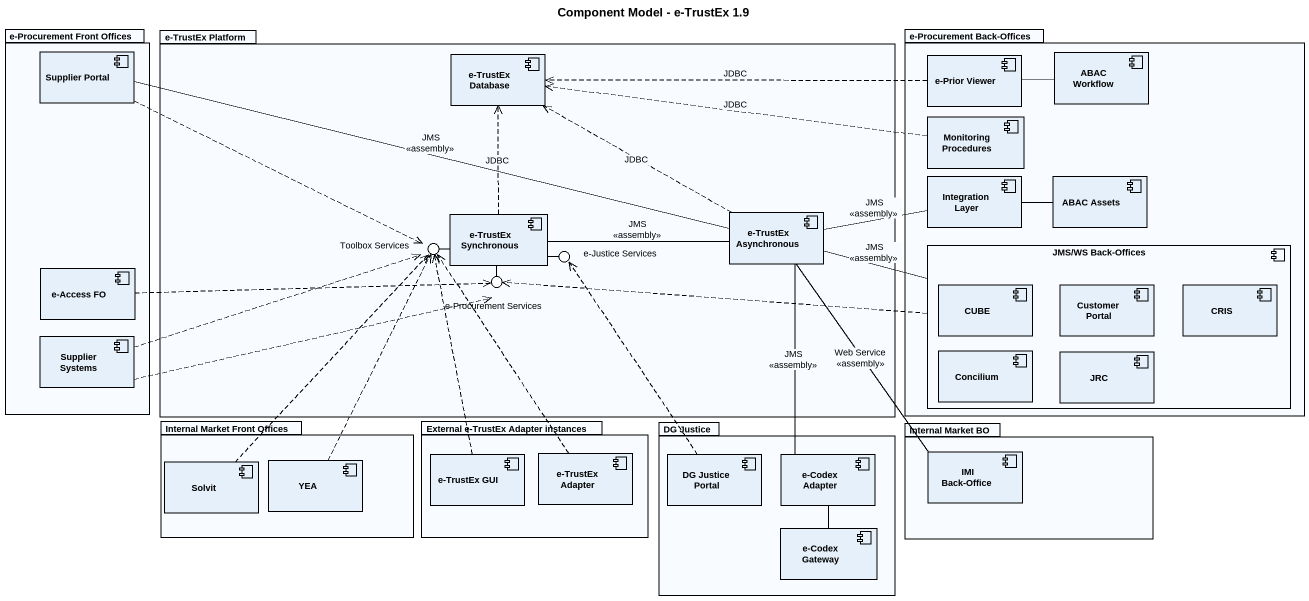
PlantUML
@startuml
title Component Model - e-TrustEx 1.9
package "e-Procurement Front Offices" as e_Procurement_Front_Offices {
  component "Supplier Portal" as Supplier_Portal
  component "e-Access FO" as e_Access_FO
  component "Supplier Systems" as Supplier_Systems
}
package "e-TrustEx Platform" as e_TrustEx_Platform {
  component "e-TrustEx Database" as e_TrustEx_Database
  component "e-TrustEx Synchronous" as e_TrustEx_Synchronous
  component "e-TrustEx Asynchronous" as e_TrustEx_Asynchronous
}
package "e-Procurement Back-Offices" as e_Procurement_Back_Offices {
  component "e-Prior Viewer" as e_Prior_Viewer
  component "ABAC Workflow" as ABAC_Workflow
  component "Monitoring Procedures" as Monitoring_Procedures
  component "Integration Layer" as Integration_Layer
  component "ABAC Assets" as ABAC_Assets
  component "JMS/WS Back-Offices" as JMS_WS_Back_Offices {
    component CUBE
    component "Customer Portal" as Customer_Portal
    component CRIS
    component Concilium
    component JRC
  }
}
() "Toolbox Services" as Toolbox_Services
() "e-Procurement Services" as e_Procurement_Services
() "e-Justice Services" as e_Justice_Services
package "Internal Market Front Offices" as Internal_Market_Front {
  component Solvit
  component YEA
}
package "External e-TrustEx Adapter instances" as External_e_TrustEx_Adapter {
  component "e-TrustEx GUI" as e_TrustEx_GUI
  component "e-TrustEx Adapter" as e_TrustEx_Adapter
}
package "DG Justice" as DG_Justice {
  component "DG Justice Portal" as DG_Justice_Portal
  component "e-Codex Adapter" as e_Codex_Adapter
  component "e-Codex Gateway" as e_Codex_Gateway
}
package "Internal Market BO" as Internal_Market_BO {
  component "IMI Back-Office" as IMI_Back_Office
}
e_TrustEx_Synchronous -left- Toolbox_Services
e_TrustEx_Synchronous -- e_Procurement_Services
e_TrustEx_Synchronous -right- e_Justice_Services
Supplier_Portal .right.> Toolbox_Services
e_Prior_Viewer .left.> e_TrustEx_Database : JDBC
e_Prior_Viewer -right- ABAC_Workflow
Monitoring_Procedures .left.> e_TrustEx_Database : JDBC
Integration_Layer -right- ABAC_Assets
Integration_Layer -left- e_TrustEx_Asynchronous : JMS\n<<assembly>>
e_TrustEx_Synchronous .up.> e_TrustEx_Database : JDBC
e_TrustEx_Asynchronous -left- Supplier_Portal : JMS\n<<assembly>>
e_TrustEx_Asynchronous .left.> e_TrustEx_Database : JDBC
e_TrustEx_Asynchronous -left- e_TrustEx_Synchronous : JMS\n<<assembly>>
e_TrustEx_Asynchronous -right- JMS_WS_Back_Offices : JMS\n<<assembly>>
e_TrustEx_Asynchronous -- e_Codex_Adapter : JMS\n<<assembly>>
e_TrustEx_Asynchronous -- IMI_Back_Office : Web Service\n<<assembly>>
JMS_WS_Back_Offices .left.> e_Procurement_Services
e_Access_FO .right.> e_Procurement_Services
Supplier_Systems .right.> Toolbox_Services
Supplier_Systems .right.> e_Procurement_Services
e_TrustEx_GUI .up.> Toolbox_Services
e_TrustEx_Adapter .up.> Toolbox_Services
DG_Justice_Portal .up.> e_Justice_Services
e_Codex_Adapter -- e_Codex_Gateway
Solvit .up.> Toolbox_Services
YEA .up.> Toolbox_Services
@enduml
